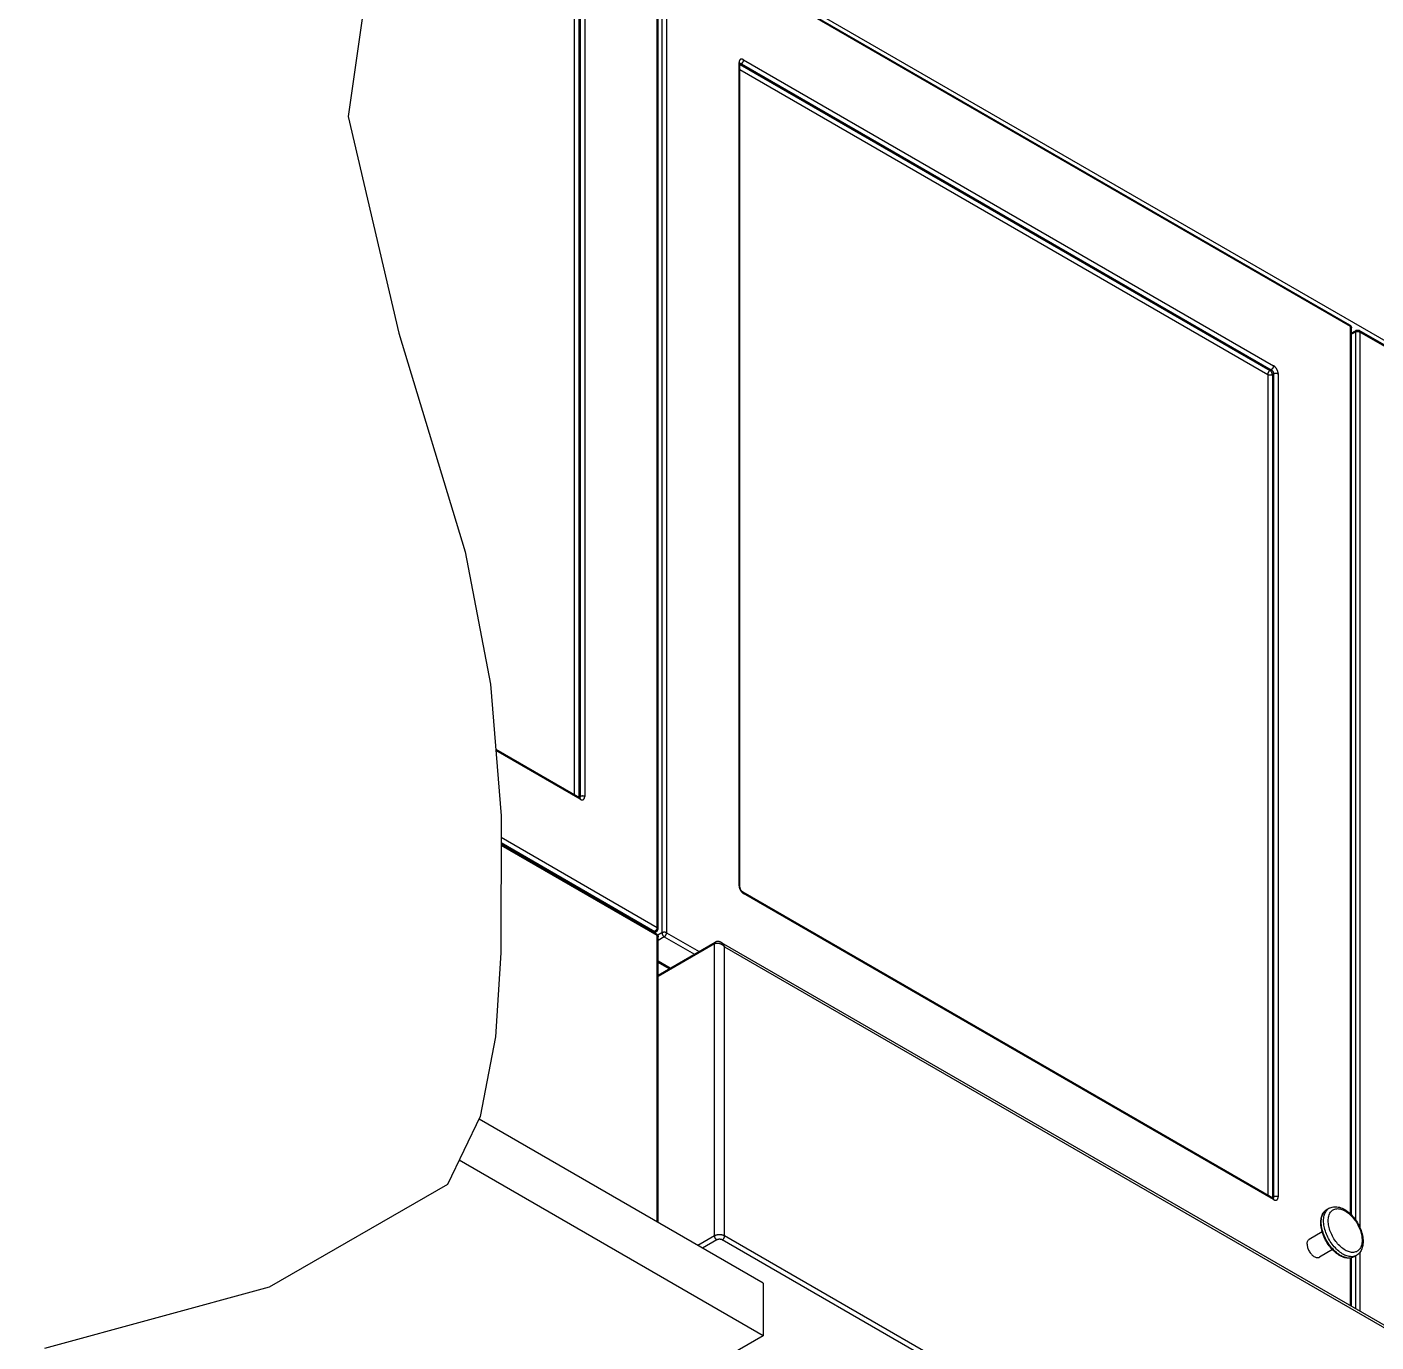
# Model space of a CAD drawing. Extents: x -347 to 953, y -714 to 758.
# Drawn here: x 206.94 to 213.13, y -38.17 to -32.13 of the extents above; entities that cross this region are included whole.
import ezdxf

# ---------------------------------------------------------------- set-up
doc = ezdxf.new("R2010")
doc.units = 0
doc.header["$MEASUREMENT"] = 0
doc.layers.get('0').update_dxf_attribs({"linetype": 'CONTINUOUS'})

msp = doc.modelspace()

# ---------------------------------------------------------------- linework, layer by layer
at = {"color": 7, "linetype": 'Continuous'}
for p, q in [((216.958303, -35.756218), (208.941726, -31.12795)), ((208.545597, -31.635968), (208.417579, -32.542179)), ((209.839489, -36.268623), (209.839489, -31.674776)), ((213.014071, -33.49892), (209.875476, -31.686892)), ((210.215318, -36.077351), (210.215318, -32.300007)), ((208.417579, -32.542179), (208.64914, -33.536676)), ((208.64914, -33.536676), (208.954519, -34.539314)), ((213.021571, -37.582744), (213.021571, -33.51191)), ((213.042381, -33.523925), (213.021571, -33.535939)), ((216.195976, -35.335952), (213.057381, -33.523925)), ((208.954519, -34.539314), (209.070888, -35.146808)), ((209.070888, -35.146808), (209.119837, -35.751572)), ((209.478434, -35.667756), (209.095142, -35.446467)), ((209.119837, -35.751572), (209.118088, -36.379462)), ((209.831989, -36.292783), (209.119475, -35.881422)), ((212.660516, -37.50489), (210.229031, -36.101103)), ((209.831989, -36.281613), (209.822315, -36.287198)), ((209.839489, -37.616963), (209.839489, -36.305773)), ((209.839489, -36.48208), (210.101952, -36.330547)), ((210.129336, -36.331779), (216.376453, -39.938472)), ((209.118088, -36.379462), (209.09375, -36.764779)), ((209.890482, -36.452639), (209.839489, -36.423199)), ((209.09375, -36.764779), (209.023364, -37.131179)), ((209.023364, -37.131179), (208.872735, -37.44266)), ((210.321586, -37.895296), (209.017842, -37.142596)), ((210.321586, -38.136164), (208.926784, -37.330893)), ((208.872735, -37.44266), (208.054609, -37.913211)), ((212.919321, -37.551493), (212.908715, -37.557617)), ((212.887245, -37.660223), (212.827569, -37.694677)), ((212.934114, -37.741416), (212.874444, -37.775867)), ((213.021571, -38.001573), (213.021571, -37.779017)), ((213.044321, -37.768), (213.033714, -37.774123)), ((208.054609, -37.913211), (207.023175, -38.194362)), ((210.321586, -37.895296), (210.321586, -38.136164)), ((210.321586, -38.136164), (206.943397, -40.08655))]:
    msp.add_line(p, q, dxfattribs=at)
at = {"color": 9, "linetype": 'Continuous'}
for p, q in [((209.835095, -36.262499), (209.835095, -31.668652)), ((209.857369, -31.693759), (209.857369, -36.287606)), ((213.017178, -33.505787), (209.878583, -31.693759)), ((209.878583, -31.693759), (209.878583, -36.287606)), ((209.455024, -31.888092), (209.455024, -35.65424)), ((209.476237, -31.888092), (209.476237, -35.665436)), ((209.481541, -31.88503), (209.481541, -35.662375)), ((209.502754, -31.88503), (209.502754, -35.662375)), ((210.210924, -36.071228), (210.210924, -32.293883)), ((210.221531, -32.300007), (210.216228, -32.303069)), ((210.216228, -32.303069), (212.647713, -33.706855)), ((210.221531, -32.300007), (212.653016, -33.703794)), ((210.232137, -32.281635), (212.663623, -33.685422)), ((210.215318, -32.327038), (212.637106, -33.725227)), ((213.017178, -37.578338), (213.017178, -33.505787)), ((213.039275, -33.530791), (213.021571, -33.541013)), ((213.039275, -33.530791), (213.039275, -37.604122)), ((216.199083, -35.342819), (213.060488, -33.530791)), ((213.060488, -33.530791), (213.060488, -37.641845)), ((212.637106, -33.725227), (212.637106, -37.491375)), ((212.653016, -33.703794), (212.647713, -33.706855)), ((212.663623, -33.722165), (212.658319, -33.725227)), ((212.658319, -33.725227), (212.658319, -37.502571)), ((212.663623, -33.722165), (212.663623, -37.499509)), ((212.684836, -33.722165), (212.684836, -37.499509)), ((209.481541, -35.674622), (209.095573, -35.451789)), ((209.481541, -35.662375), (209.476237, -35.665436)), ((209.47988, -35.667996), (209.479581, -35.668334)), ((209.835095, -36.29965), (209.119461, -35.886488)), ((209.119496, -35.873852), (209.824489, -36.28087)), ((209.119565, -35.849396), (209.835095, -36.262499)), ((212.663623, -37.511757), (210.232137, -36.10797)), ((209.824489, -36.28087), (209.817922, -36.284662)), ((209.835095, -37.614427), (209.835095, -36.29965)), ((209.857369, -36.287606), (209.837816, -36.298895)), ((209.867976, -36.305977), (209.839489, -36.322424)), ((209.839489, -36.487153), (210.098846, -36.337414)), ((209.867976, -36.305977), (210.006244, -36.385804)), ((209.878583, -36.287606), (210.027457, -36.373557)), ((210.098846, -37.678519), (210.098846, -36.337414)), ((210.144808, -36.351703), (216.374444, -39.948304)), ((210.144808, -37.678519), (210.144808, -36.351703)), ((209.894875, -36.450103), (209.839489, -36.418126)), ((212.663623, -37.499509), (212.658319, -37.502571)), ((212.661962, -37.505131), (212.661663, -37.505468)), ((210.098846, -37.678519), (210.022478, -37.72261)), ((210.109452, -37.69689), (210.043692, -37.734857)), ((216.363838, -41.293491), (210.134201, -37.69689)), ((216.374444, -41.27512), (210.144808, -37.678519)), ((213.060488, -37.753481), (213.060488, -38.024042)), ((213.017178, -37.999037), (213.017178, -37.779918)), ((213.032745, -37.774666), (213.028729, -37.776574)), ((213.033714, -37.774123), (213.032745, -37.774666)), ((213.039275, -37.770913), (213.039275, -38.011794))]:
    msp.add_line(p, q, dxfattribs=at)
for points in [[(210.232137, -32.281635), (210.231344, -32.281195), (210.230554, -32.28079), (210.229767, -32.28042), (210.22898, -32.280086), (210.228197, -32.279787), (210.22742, -32.279525), (210.22665, -32.279301), (210.225887, -32.279114), (210.225134, -32.278966), (210.22439, -32.278855), (210.223656, -32.278782), (210.222935, -32.278747), (210.222227, -32.278751), (210.221532, -32.278794), (210.220852, -32.278874), (210.220189, -32.278992), (210.219541, -32.279149), (210.218912, -32.279343), (210.218301, -32.279575), (210.217709, -32.279844), (210.217137, -32.28015), (210.216587, -32.280492), (210.216058, -32.28087), (210.215552, -32.281283), (210.215069, -32.281731), (210.214609, -32.282214), (210.214175, -32.282729), (210.213766, -32.283278), (210.213382, -32.283858), (210.213024, -32.28447), (210.212693, -32.285111), (210.21239, -32.285783), (210.212114, -32.286483), (210.211866, -32.28721), (210.211646, -32.287964), (210.211455, -32.288743), (210.211294, -32.289546), (210.211161, -32.290374), (210.211057, -32.291222), (210.210983, -32.292089), (210.210939, -32.292976), (210.210924, -32.293883)], [(210.210924, -32.293883), (210.211377, -32.294156), (210.211808, -32.29444), (210.212218, -32.294735), (210.212605, -32.29504), (210.212968, -32.295354), (210.213308, -32.295677), (210.213623, -32.296008), (210.213912, -32.296347), (210.214176, -32.296693), (210.214413, -32.297045), (210.214623, -32.297403), (210.214807, -32.297766), (210.214962, -32.298133), (210.21509, -32.298503), (210.215189, -32.298877), (210.215261, -32.299252), (210.215303, -32.299629), (210.215318, -32.300007)], [(210.216228, -32.303069), (210.215765, -32.302813), (210.215318, -32.302589)], [(210.215318, -32.303639), (210.215766, -32.303347), (210.216228, -32.303069)], [(210.21539, -32.298725), (210.215447, -32.298709), (210.215832, -32.298635), (210.216228, -32.298586)], [(210.216228, -32.298586), (210.216633, -32.298563), (210.217048, -32.298566), (210.217472, -32.298596), (210.217903, -32.298651), (210.218341, -32.298732), (210.218786, -32.298839), (210.219235, -32.298972), (210.219689, -32.299129), (210.220146, -32.299312), (210.220606, -32.29952), (210.221068, -32.299751), (210.221531, -32.300007)], [(210.221531, -32.300007), (210.221994, -32.299728), (210.222455, -32.299426), (210.222915, -32.299103), (210.223373, -32.298757), (210.223827, -32.298391), (210.224276, -32.298004), (210.22472, -32.297598), (210.225159, -32.297174), (210.22559, -32.296731), (210.226013, -32.296271), (210.226428, -32.295795), (210.226834, -32.295304), (210.22723, -32.294798), (210.227615, -32.294279), (210.227988, -32.293748), (210.228349, -32.293205), (210.228697, -32.292652), (210.229031, -32.292089), (210.229351, -32.291519), (210.229656, -32.290941), (210.229946, -32.290357), (210.230219, -32.289768), (210.230476, -32.289175), (210.230716, -32.28858), (210.230939, -32.287983), (210.231144, -32.287385), (210.23133, -32.286789), (210.231498, -32.286194), (210.231647, -32.285602), (210.231776, -32.285014), (210.231886, -32.284431), (210.231976, -32.283855), (210.232047, -32.283286), (210.232097, -32.282726), (210.232127, -32.282176), (210.232137, -32.281635)], [(213.014071, -33.49892), (213.01439, -33.499121), (213.014696, -33.499346), (213.014985, -33.499596), (213.015259, -33.499869), (213.015516, -33.500165), (213.015756, -33.500483), (213.015979, -33.500823), (213.016184, -33.501184), (213.01637, -33.501565), (213.016538, -33.501967), (213.016687, -33.502387), (213.016816, -33.502825), (213.016926, -33.503281), (213.017016, -33.503753), (213.017087, -33.50424), (213.017137, -33.504742), (213.017167, -33.505258), (213.017178, -33.505787)], [(213.017178, -33.505787), (213.01763, -33.50606), (213.018062, -33.506344), (213.018471, -33.506638), (213.018858, -33.506943), (213.019222, -33.507257), (213.019562, -33.50758), (213.019876, -33.507912), (213.020166, -33.508251), (213.020429, -33.508596), (213.020667, -33.508949), (213.020877, -33.509306), (213.02106, -33.509669), (213.021216, -33.510036), (213.021343, -33.510407), (213.021443, -33.51078), (213.021514, -33.511156), (213.021557, -33.511533), (213.021571, -33.51191)], [(213.042381, -33.523925), (213.042061, -33.524126), (213.041756, -33.524351), (213.041467, -33.524601), (213.041193, -33.524874), (213.040936, -33.52517), (213.040696, -33.525488), (213.040473, -33.525828), (213.040269, -33.526189), (213.040082, -33.526571), (213.039914, -33.526972), (213.039766, -33.527392), (213.039636, -33.52783), (213.039526, -33.528286), (213.039436, -33.528758), (213.039366, -33.529245), (213.039315, -33.529747), (213.039285, -33.530263), (213.039275, -33.530791)], [(213.039275, -33.530791), (213.039747, -33.53053), (213.040239, -33.530281), (213.040749, -33.530045), (213.041276, -33.529822), (213.04182, -33.529612), (213.04238, -33.529416), (213.042954, -33.529234), (213.043541, -33.529067), (213.04414, -33.528914), (213.04475, -33.528777), (213.045369, -33.528656), (213.045998, -33.52855), (213.046633, -33.52846), (213.047275, -33.528387), (213.047922, -33.528329), (213.048573, -33.528288), (213.049226, -33.528263), (213.04988, -33.528255), (213.050535, -33.528263), (213.051188, -33.528288), (213.051838, -33.528329), (213.052485, -33.528386), (213.053127, -33.52846), (213.053763, -33.52855), (213.054391, -33.528656), (213.055011, -33.528777), (213.055621, -33.528914), (213.05622, -33.529066), (213.056807, -33.529233), (213.057381, -33.529415), (213.057941, -33.529611), (213.058485, -33.529821), (213.059013, -33.530044), (213.059523, -33.530281), (213.060015, -33.53053), (213.060488, -33.530791)], [(213.060488, -33.530791), (213.060478, -33.530263), (213.060448, -33.529747), (213.060397, -33.529245), (213.060327, -33.528757), (213.060237, -33.528285), (213.060127, -33.52783), (213.059997, -33.527392), (213.059848, -33.526971), (213.05968, -33.52657), (213.059494, -33.526189), (213.059289, -33.525828), (213.059067, -33.525488), (213.058827, -33.525169), (213.058569, -33.524874), (213.058296, -33.524601), (213.058006, -33.524351), (213.057701, -33.524125), (213.057381, -33.523925)], [(212.647713, -33.706855), (212.647251, -33.707134), (212.646789, -33.707435), (212.64633, -33.707759), (212.645872, -33.708104), (212.645418, -33.70847), (212.644969, -33.708857), (212.644524, -33.709263), (212.644086, -33.709687), (212.643655, -33.71013), (212.643231, -33.71059), (212.642816, -33.711066), (212.64241, -33.711557), (212.642015, -33.712063), (212.64163, -33.712582), (212.641257, -33.713113), (212.640896, -33.713656), (212.640548, -33.714209), (212.640213, -33.714772), (212.639893, -33.715343), (212.639588, -33.71592), (212.639298, -33.716504), (212.639025, -33.717093), (212.638768, -33.717686), (212.638528, -33.718282), (212.638305, -33.718879), (212.6381, -33.719476), (212.637914, -33.720073), (212.637746, -33.720668), (212.637597, -33.72126), (212.637468, -33.721848), (212.637358, -33.72243), (212.637267, -33.723007), (212.637197, -33.723575), (212.637147, -33.724136), (212.637116, -33.724686), (212.637106, -33.725227)], [(212.637106, -33.725227), (212.637579, -33.725488), (212.638071, -33.725737), (212.638582, -33.725974), (212.639109, -33.726197), (212.639654, -33.726407), (212.640213, -33.726603), (212.640787, -33.726785), (212.641374, -33.726952), (212.641973, -33.727104), (212.642583, -33.727241), (212.643203, -33.727362), (212.643831, -33.727468), (212.644467, -33.727558), (212.645109, -33.727632), (212.645756, -33.727689), (212.646407, -33.72773), (212.64706, -33.727755), (212.647714, -33.727763), (212.648368, -33.727755), (212.649021, -33.72773), (212.649672, -33.727689), (212.650319, -33.727631), (212.650961, -33.727558), (212.651597, -33.727468), (212.652225, -33.727362), (212.652845, -33.72724), (212.653455, -33.727103), (212.654054, -33.726951), (212.654641, -33.726784), (212.655214, -33.726602), (212.655774, -33.726406), (212.656318, -33.726196), (212.656846, -33.725973), (212.657356, -33.725736), (212.657847, -33.725487), (212.658319, -33.725227)], [(212.658319, -33.725227), (212.658309, -33.724686), (212.658279, -33.724136), (212.658229, -33.723576), (212.658158, -33.723007), (212.658068, -33.722431), (212.657958, -33.721848), (212.657829, -33.72126), (212.65768, -33.720668), (212.657512, -33.720073), (212.657326, -33.719477), (212.657121, -33.718879), (212.656898, -33.718282), (212.656658, -33.717687), (212.656401, -33.717094), (212.656128, -33.716505), (212.655838, -33.715921), (212.655533, -33.715343), (212.655213, -33.714773), (212.654879, -33.71421), (212.654531, -33.713657), (212.65417, -33.713114), (212.653797, -33.712583), (212.653412, -33.712064), (212.653016, -33.711558), (212.65261, -33.711067), (212.652195, -33.710591), (212.651772, -33.710131), (212.651341, -33.709688), (212.650902, -33.709264), (212.650458, -33.708858), (212.650009, -33.708471), (212.649555, -33.708105), (212.649097, -33.707759), (212.648637, -33.707436), (212.648175, -33.707134), (212.647713, -33.706855)], [(212.663623, -33.685422), (212.663613, -33.685962), (212.663582, -33.686513), (212.663532, -33.687073), (212.663462, -33.687642), (212.663371, -33.688218), (212.663261, -33.688801), (212.663132, -33.689389), (212.662983, -33.689981), (212.662815, -33.690575), (212.662629, -33.691172), (212.662424, -33.69177), (212.662202, -33.692367), (212.661962, -33.692962), (212.661704, -33.693555), (212.661431, -33.694144), (212.661141, -33.694728), (212.660836, -33.695305), (212.660516, -33.695876), (212.660182, -33.696439), (212.659834, -33.696992), (212.659473, -33.697535), (212.6591, -33.698066), (212.658715, -33.698585), (212.658319, -33.699091), (212.657914, -33.699582), (212.657499, -33.700058), (212.657075, -33.700518), (212.656644, -33.700961), (212.656206, -33.701385), (212.655761, -33.701791), (212.655312, -33.702178), (212.654858, -33.702544), (212.654401, -33.702889), (212.653941, -33.703213), (212.653479, -33.703515), (212.653016, -33.703794)], [(212.653016, -33.703794), (212.653479, -33.704072), (212.653941, -33.704374), (212.654401, -33.704698), (212.654858, -33.705043), (212.655312, -33.705409), (212.655761, -33.705796), (212.656206, -33.706202), (212.656644, -33.706627), (212.657075, -33.707069), (212.657499, -33.707529), (212.657914, -33.708005), (212.658319, -33.708496), (212.658715, -33.709002), (212.6591, -33.709521), (212.659473, -33.710052), (212.659834, -33.710595), (212.660182, -33.711148), (212.660516, -33.711711), (212.660836, -33.712282), (212.661141, -33.712859), (212.661431, -33.713443), (212.661705, -33.714032), (212.661962, -33.714625), (212.662202, -33.715221), (212.662424, -33.715818), (212.662629, -33.716415), (212.662815, -33.717012), (212.662983, -33.717606), (212.663132, -33.718198), (212.663261, -33.718786), (212.663371, -33.719369), (212.663462, -33.719945), (212.663532, -33.720514), (212.663582, -33.721074), (212.663613, -33.721625), (212.663623, -33.722165)], [(212.684836, -33.722165), (212.684821, -33.72124), (212.684777, -33.720302), (212.684703, -33.71935), (212.6846, -33.718383), (212.684467, -33.717401), (212.684305, -33.716411), (212.684114, -33.715412), (212.683894, -33.714404), (212.683646, -33.713391), (212.683371, -33.712373), (212.683067, -33.71135), (212.682736, -33.710326), (212.682379, -33.709302), (212.681994, -33.708278), (212.681585, -33.707257), (212.681151, -33.70624), (212.680691, -33.705227), (212.680208, -33.704221), (212.679702, -33.703224), (212.679173, -33.702234), (212.678623, -33.701257), (212.678051, -33.700292), (212.677459, -33.699339), (212.676848, -33.698402), (212.676219, -33.697481), (212.675571, -33.696576), (212.674908, -33.695691), (212.674228, -33.694826), (212.673533, -33.693981), (212.672825, -33.69316), (212.672104, -33.692362), (212.67137, -33.691587), (212.670626, -33.690839), (212.669873, -33.690118), (212.66911, -33.689424), (212.66834, -33.688759), (212.667563, -33.688124), (212.66678, -33.687518), (212.665994, -33.686945), (212.665206, -33.686405), (212.664416, -33.685897), (212.663623, -33.685422)], [(212.663623, -33.722165), (212.664095, -33.721903), (212.664588, -33.721654), (212.665098, -33.721418), (212.665626, -33.721194), (212.66617, -33.720984), (212.666729, -33.720788), (212.667303, -33.720607), (212.66789, -33.72044), (212.668489, -33.720287), (212.669099, -33.72015), (212.669719, -33.720029), (212.670347, -33.719923), (212.670983, -33.719833), (212.671625, -33.71976), (212.672271, -33.719702), (212.672922, -33.719661), (212.673575, -33.719636), (212.674229, -33.719628), (212.674884, -33.719636), (212.675537, -33.719661), (212.676187, -33.719702), (212.676834, -33.71976), (212.677476, -33.719833), (212.678112, -33.719923), (212.67874, -33.720029), (212.67936, -33.72015), (212.67997, -33.720287), (212.680569, -33.72044), (212.681156, -33.720607), (212.681729, -33.720788), (212.682289, -33.720984), (212.682833, -33.721194), (212.683361, -33.721418), (212.683871, -33.721654), (212.684363, -33.721903), (212.684836, -33.722165)], [(209.476237, -35.665436), (209.475765, -35.665697), (209.475288, -35.665939)], [(209.476198, -35.666465), (209.476227, -35.665965), (209.476237, -35.665436)], [(209.478434, -35.667756), (209.478754, -35.667957), (209.479059, -35.668182)], [(209.479059, -35.668182), (209.479349, -35.668432), (209.479622, -35.668705), (209.479879, -35.669001), (209.480119, -35.669319), (209.480342, -35.669659), (209.480547, -35.67002), (209.480733, -35.670402), (209.480901, -35.670803), (209.48105, -35.671223), (209.481179, -35.671661), (209.481289, -35.672117), (209.481379, -35.672589), (209.48145, -35.673076), (209.4815, -35.673578), (209.48153, -35.674094), (209.481541, -35.674622)], [(209.480342, -35.667338), (209.48012, -35.667678), (209.47988, -35.667996)], [(209.481541, -35.662375), (209.481531, -35.662903), (209.4815, -35.663419), (209.48145, -35.663921), (209.481379, -35.664408), (209.481289, -35.66488), (209.481179, -35.665336), (209.48105, -35.665774), (209.480901, -35.666194), (209.480733, -35.666595), (209.480547, -35.666977), (209.480342, -35.667338)], [(209.502754, -35.662375), (209.502281, -35.662113), (209.501789, -35.661864), (209.501279, -35.661628), (209.500751, -35.661404), (209.500207, -35.661194), (209.499647, -35.660998), (209.499073, -35.660817), (209.498486, -35.660649), (209.497887, -35.660497), (209.497277, -35.66036), (209.496658, -35.660239), (209.496029, -35.660133), (209.495394, -35.660043), (209.494752, -35.65997), (209.494105, -35.659912), (209.493455, -35.659871), (209.492801, -35.659846), (209.492147, -35.659838), (209.491493, -35.659846), (209.49084, -35.659871), (209.490189, -35.659912), (209.489542, -35.65997), (209.488901, -35.660043), (209.488265, -35.660133), (209.487637, -35.660239), (209.487017, -35.66036), (209.486407, -35.660497), (209.485808, -35.660649), (209.485221, -35.660817), (209.484647, -35.660998), (209.484088, -35.661194), (209.483544, -35.661404), (209.483016, -35.661628), (209.482505, -35.661864), (209.482013, -35.662113), (209.481541, -35.662375)], [(209.481541, -35.674622), (209.482334, -35.675063), (209.483124, -35.675468), (209.483911, -35.675838), (209.484698, -35.676172), (209.485481, -35.676471), (209.486258, -35.676733), (209.487028, -35.676957), (209.487791, -35.677143), (209.488544, -35.677292), (209.489288, -35.677403), (209.490022, -35.677476), (209.490743, -35.67751), (209.491451, -35.677506), (209.492146, -35.677464), (209.492826, -35.677384), (209.493489, -35.677265), (209.494137, -35.677109), (209.494766, -35.676915), (209.495377, -35.676683), (209.495969, -35.676414), (209.496541, -35.676108), (209.497091, -35.675766), (209.49762, -35.675388), (209.498126, -35.674975), (209.498609, -35.674527), (209.499069, -35.674044), (209.499503, -35.673529), (209.499912, -35.67298), (209.500296, -35.672399), (209.500654, -35.671788), (209.500985, -35.671146), (209.501288, -35.670474), (209.501564, -35.669775), (209.501812, -35.669048), (209.502032, -35.668294), (209.502223, -35.667515), (209.502384, -35.666711), (209.502517, -35.665884), (209.502621, -35.665035), (209.502695, -35.664169), (209.502739, -35.663282), (209.502754, -35.662375)], [(210.215318, -36.077351), (210.215303, -36.076974), (210.215261, -36.076596), (210.215189, -36.076221), (210.21509, -36.075847), (210.214962, -36.075477), (210.214807, -36.07511), (210.214623, -36.074747), (210.214413, -36.074389), (210.214176, -36.074037), (210.213912, -36.073691), (210.213623, -36.073352), (210.213308, -36.073021), (210.212968, -36.072698), (210.212605, -36.072384), (210.212218, -36.072079), (210.211808, -36.071785), (210.211377, -36.071501), (210.210924, -36.071228)], [(210.210924, -36.071228), (210.210939, -36.072152), (210.210983, -36.07309), (210.211057, -36.074042), (210.211161, -36.07501), (210.211294, -36.075991), (210.211455, -36.076981), (210.211646, -36.077981), (210.211866, -36.078989), (210.212114, -36.080002), (210.21239, -36.08102), (210.212693, -36.082042), (210.213024, -36.083066), (210.213382, -36.08409), (210.213766, -36.085114), (210.214175, -36.086135), (210.214609, -36.087152), (210.215069, -36.088166), (210.215552, -36.089171), (210.216058, -36.090169), (210.216587, -36.091158), (210.217137, -36.092135), (210.217709, -36.093101), (210.218301, -36.094054), (210.218912, -36.094991), (210.219541, -36.095911), (210.220189, -36.096816), (210.220852, -36.097701), (210.221532, -36.098566), (210.222227, -36.099411), (210.222935, -36.100232), (210.223656, -36.10103), (210.22439, -36.101805), (210.225134, -36.102553), (210.225887, -36.103274), (210.22665, -36.103968), (210.22742, -36.104633), (210.228197, -36.105268), (210.22898, -36.105874), (210.229767, -36.106448), (210.230554, -36.106988), (210.231344, -36.107495), (210.232137, -36.10797)], [(210.232137, -36.10797), (210.232127, -36.107442), (210.232097, -36.106926), (210.232047, -36.106424), (210.231976, -36.105936), (210.231886, -36.105464), (210.231776, -36.105009), (210.231647, -36.10457), (210.231498, -36.10415), (210.23133, -36.103749), (210.231144, -36.103368), (210.230939, -36.103007), (210.230716, -36.102667), (210.230476, -36.102348), (210.230219, -36.102052), (210.229946, -36.10178), (210.229656, -36.10153), (210.229351, -36.101304), (210.229031, -36.101103)], [(209.835095, -36.262499), (209.835085, -36.263039), (209.835055, -36.26359), (209.835005, -36.26415), (209.834934, -36.264719), (209.834844, -36.265295), (209.834734, -36.265878), (209.834604, -36.266466), (209.834456, -36.267058), (209.834288, -36.267652), (209.834101, -36.268249), (209.833897, -36.268847), (209.833674, -36.269444), (209.833434, -36.270039), (209.833177, -36.270632), (209.832903, -36.271221), (209.832613, -36.271805), (209.832308, -36.272383), (209.831988, -36.272954), (209.831654, -36.273516), (209.831306, -36.27407), (209.830945, -36.274612), (209.830572, -36.275144), (209.830187, -36.275663), (209.829791, -36.276168), (209.829385, -36.27666), (209.82897, -36.277136), (209.828547, -36.277595), (209.828115, -36.278038), (209.827677, -36.278463), (209.827233, -36.278869), (209.826783, -36.279255), (209.826329, -36.279622), (209.825872, -36.279967), (209.825412, -36.28029), (209.824951, -36.280592), (209.824489, -36.28087)], [(209.839489, -36.268623), (209.839475, -36.268245), (209.839432, -36.267868), (209.839361, -36.267493), (209.839261, -36.267119), (209.839133, -36.266749), (209.838978, -36.266382), (209.838795, -36.266019), (209.838584, -36.265661), (209.838347, -36.265309), (209.838084, -36.264963), (209.837794, -36.264624), (209.837479, -36.264293), (209.83714, -36.26397), (209.836776, -36.263655), (209.836389, -36.263351), (209.83598, -36.263056), (209.835548, -36.262772), (209.835095, -36.262499)], [(209.824489, -36.28087), (209.824951, -36.281126), (209.825413, -36.281357), (209.825873, -36.281565), (209.826331, -36.281747), (209.826785, -36.281905), (209.827234, -36.282038), (209.827678, -36.282145), (209.828117, -36.282226), (209.828548, -36.282281), (209.828971, -36.282311), (209.829386, -36.282314), (209.829792, -36.282291), (209.830188, -36.282242), (209.830573, -36.282168), (209.830946, -36.282067), (209.831307, -36.281941), (209.831655, -36.281789), (209.831989, -36.281613)], [(209.831989, -36.292783), (209.832309, -36.292984), (209.832614, -36.29321), (209.832904, -36.293459), (209.833177, -36.293732), (209.833434, -36.294028), (209.833674, -36.294346), (209.833897, -36.294686), (209.834102, -36.295047), (209.834288, -36.295429), (209.834456, -36.29583), (209.834604, -36.29625), (209.834734, -36.296689), (209.834844, -36.297144), (209.834934, -36.297616), (209.835005, -36.298104), (209.835055, -36.298606), (209.835085, -36.299121), (209.835095, -36.29965)], [(209.835095, -36.29965), (209.835547, -36.299922), (209.835979, -36.300206), (209.836388, -36.300501), (209.836775, -36.300805), (209.837139, -36.301119), (209.837478, -36.301442), (209.837793, -36.301774), (209.838083, -36.302113), (209.838346, -36.302458), (209.838584, -36.302811), (209.838794, -36.303168), (209.838977, -36.303531), (209.839133, -36.303898), (209.839261, -36.304269), (209.83936, -36.304642), (209.839432, -36.305018), (209.839474, -36.305395), (209.839489, -36.305773)], [(209.878583, -36.287606), (209.87811, -36.287344), (209.877618, -36.287095), (209.877107, -36.286859), (209.876579, -36.286635), (209.876035, -36.286425), (209.875476, -36.286229), (209.874902, -36.286048), (209.874315, -36.28588), (209.873716, -36.285728), (209.873106, -36.285591), (209.872486, -36.28547), (209.871858, -36.285364), (209.871222, -36.285274), (209.87058, -36.285201), (209.869933, -36.285143), (209.869282, -36.285102), (209.868629, -36.285077), (209.867975, -36.285069), (209.867321, -36.285077), (209.866667, -36.285102), (209.866017, -36.285143), (209.86537, -36.285201), (209.864728, -36.285275), (209.864092, -36.285365), (209.863464, -36.28547), (209.862844, -36.285592), (209.862234, -36.285729), (209.861635, -36.285881), (209.861048, -36.286048), (209.860475, -36.28623), (209.859915, -36.286426), (209.859371, -36.286636), (209.858843, -36.286859), (209.858333, -36.287096), (209.857842, -36.287345), (209.857369, -36.287606)], [(209.857369, -36.287606), (209.85738, -36.288146), (209.85741, -36.288696), (209.85746, -36.289257), (209.857531, -36.289826), (209.857621, -36.290402), (209.857731, -36.290984), (209.85786, -36.291572), (209.858009, -36.292164), (209.858177, -36.292759), (209.858363, -36.293356), (209.858568, -36.293953), (209.85879, -36.29455), (209.859031, -36.295145), (209.859288, -36.295738), (209.859561, -36.296327), (209.859851, -36.296911), (209.860156, -36.297489), (209.860476, -36.29806), (209.86081, -36.298622), (209.861158, -36.299175), (209.861519, -36.299718), (209.861892, -36.30025), (209.862277, -36.300769), (209.862673, -36.301274), (209.863078, -36.301765), (209.863493, -36.302241), (209.863917, -36.302701), (209.864348, -36.303144), (209.864787, -36.303569), (209.865231, -36.303975), (209.86568, -36.304361), (209.866134, -36.304727), (209.866592, -36.305073), (209.867052, -36.305397), (209.867513, -36.305698), (209.867976, -36.305977)], [(209.867976, -36.305977), (209.868438, -36.305698), (209.868899, -36.305397), (209.869359, -36.305074), (209.869817, -36.304728), (209.870271, -36.304362), (209.87072, -36.303976), (209.871164, -36.30357), (209.871603, -36.303145), (209.872034, -36.302702), (209.872458, -36.302243), (209.872873, -36.301767), (209.873278, -36.301275), (209.873674, -36.30077), (209.874059, -36.300251), (209.874432, -36.299719), (209.874793, -36.299176), (209.875141, -36.298623), (209.875475, -36.298061), (209.875796, -36.29749), (209.876101, -36.296912), (209.87639, -36.296328), (209.876664, -36.295739), (209.876921, -36.295146), (209.877161, -36.294551), (209.877384, -36.293954), (209.877589, -36.293356), (209.877775, -36.292759), (209.877943, -36.292164), (209.878092, -36.291572), (209.878221, -36.290985), (209.878331, -36.290402), (209.878421, -36.289826), (209.878492, -36.289257), (209.878542, -36.288697), (209.878573, -36.288146), (209.878583, -36.287606)], [(210.098846, -36.337414), (210.098856, -36.336886), (210.098886, -36.33637), (210.098936, -36.335868), (210.099007, -36.33538), (210.099097, -36.334908), (210.099207, -36.334453), (210.099337, -36.334015), (210.099485, -36.333594), (210.099653, -36.333193), (210.099839, -36.332812), (210.100044, -36.332451), (210.100267, -36.332111), (210.100507, -36.331792), (210.100764, -36.331497), (210.101037, -36.331224), (210.101327, -36.330974), (210.101632, -36.330748), (210.101952, -36.330547)], [(210.098846, -36.337414), (210.099554, -36.337024), (210.100281, -36.336661), (210.101027, -36.336323), (210.10179, -36.336013), (210.102569, -36.33573), (210.10337, -36.335472), (210.104191, -36.33524), (210.105033, -36.335035), (210.105892, -36.334857), (210.106769, -36.334707), (210.107664, -36.334586), (210.108574, -36.334492), (210.109499, -36.334428), (210.110438, -36.334393), (210.111394, -36.334388), (210.112364, -36.334412), (210.113349, -36.334467), (210.114347, -36.334553), (210.115355, -36.334669), (210.116375, -36.334817), (210.117405, -36.334997), (210.118446, -36.335209), (210.119496, -36.335453), (210.120554, -36.33573), (210.121618, -36.336039), (210.122687, -36.336381), (210.123761, -36.336756), (210.124839, -36.337164), (210.125918, -36.337605), (210.126999, -36.338079), (210.128078, -36.338586), (210.129156, -36.339126), (210.13023, -36.339697), (210.131299, -36.340301), (210.13236, -36.340937), (210.133414, -36.341603), (210.134458, -36.342299), (210.135491, -36.343027), (210.13651, -36.343782), (210.137513, -36.344565), (210.138501, -36.345376), (210.13947, -36.346212), (210.14042, -36.347074), (210.141348, -36.347961), (210.142253, -36.348868), (210.143131, -36.349793), (210.143983, -36.350739), (210.144808, -36.351703)], [(210.144808, -36.351703), (210.144356, -36.350523), (210.143878, -36.349362), (210.143373, -36.348221), (210.14284, -36.347099), (210.14228, -36.346), (210.141697, -36.344926), (210.141091, -36.34388), (210.140462, -36.342863), (210.139812, -36.341875), (210.139143, -36.340918), (210.138453, -36.339993), (210.137747, -36.339101), (210.137025, -36.338244), (210.136287, -36.337421), (210.135536, -36.336634), (210.134772, -36.335884), (210.133996, -36.33517), (210.13321, -36.334493), (210.132415, -36.333854), (210.131611, -36.333254), (210.130801, -36.332691), (210.129986, -36.332167), (210.129326, -36.331772)], [(212.658319, -37.502571), (212.657847, -37.502832), (212.65737, -37.503074)], [(212.65828, -37.503599), (212.658309, -37.503099), (212.658319, -37.502571)], [(212.660516, -37.50489), (212.660836, -37.505091), (212.661141, -37.505317)], [(212.661141, -37.505317), (212.661431, -37.505566), (212.661704, -37.505839), (212.661962, -37.506135), (212.662202, -37.506453), (212.662424, -37.506793), (212.662629, -37.507155), (212.662815, -37.507536), (212.662983, -37.507937), (212.663132, -37.508357), (212.663261, -37.508796), (212.663371, -37.509251), (212.663462, -37.509723), (212.663532, -37.510211), (212.663582, -37.510713), (212.663613, -37.511228), (212.663623, -37.511757)], [(212.662424, -37.504472), (212.662202, -37.504812), (212.661962, -37.505131)], [(212.663623, -37.499509), (212.663613, -37.500037), (212.663582, -37.500553), (212.663532, -37.501055), (212.663462, -37.501543), (212.663371, -37.502015), (212.663261, -37.50247), (212.663132, -37.502908), (212.662983, -37.503329), (212.662815, -37.50373), (212.662629, -37.504111), (212.662424, -37.504472)], [(212.684836, -37.499509), (212.684363, -37.499248), (212.683871, -37.498999), (212.683361, -37.498762), (212.682833, -37.498539), (212.682289, -37.498329), (212.681729, -37.498133), (212.681156, -37.497951), (212.680569, -37.497784), (212.67997, -37.497632), (212.67936, -37.497495), (212.67874, -37.497373), (212.678112, -37.497268), (212.677476, -37.497178), (212.676834, -37.497104), (212.676187, -37.497047), (212.675537, -37.497005), (212.674884, -37.496981), (212.674229, -37.496972), (212.673575, -37.496981), (212.672922, -37.497005), (212.672271, -37.497047), (212.671625, -37.497104), (212.670983, -37.497178), (212.670347, -37.497268), (212.669719, -37.497373), (212.669099, -37.497495), (212.668489, -37.497632), (212.66789, -37.497784), (212.667303, -37.497951), (212.666729, -37.498133), (212.66617, -37.498329), (212.665626, -37.498539), (212.665098, -37.498762), (212.664588, -37.498999), (212.664095, -37.499248), (212.663623, -37.499509)], [(212.663623, -37.511757), (212.664416, -37.512198), (212.665206, -37.512603), (212.665994, -37.512972), (212.66678, -37.513307), (212.667563, -37.513605), (212.66834, -37.513867), (212.66911, -37.514091), (212.669873, -37.514278), (212.670626, -37.514427), (212.67137, -37.514538), (212.672104, -37.51461), (212.672825, -37.514645), (212.673533, -37.514641), (212.674228, -37.514599), (212.674908, -37.514518), (212.675571, -37.5144), (212.676219, -37.514243), (212.676848, -37.514049), (212.677459, -37.513817), (212.678051, -37.513548), (212.678623, -37.513242), (212.679173, -37.5129), (212.679702, -37.512522), (212.680208, -37.512109), (212.680691, -37.511661), (212.681151, -37.511178), (212.681585, -37.510663), (212.681994, -37.510115), (212.682379, -37.509534), (212.682736, -37.508923), (212.683067, -37.508281), (212.683371, -37.507609), (212.683646, -37.506909), (212.683894, -37.506182), (212.684114, -37.505428), (212.684305, -37.504649), (212.684467, -37.503846), (212.6846, -37.503018), (212.684703, -37.50217), (212.684777, -37.501303), (212.684821, -37.500416), (212.684836, -37.499509)], [(212.882826, -37.61484), (212.882993, -37.608654), (212.883496, -37.602684), (212.884331, -37.596955), (212.885495, -37.591487), (212.886985, -37.586301), (212.888794, -37.581417), (212.890916, -37.576853), (212.893343, -37.572627), (212.896065, -37.568754), (212.899072, -37.56525), (212.902352, -37.562128), (212.905894, -37.559399)], [(212.893432, -37.608716), (212.8936, -37.60253), (212.894102, -37.596561), (212.894937, -37.590831), (212.896102, -37.585363), (212.897592, -37.580177), (212.899401, -37.575293), (212.901523, -37.570729), (212.903949, -37.566503), (212.906671, -37.562631), (212.909678, -37.559127)], [(212.909678, -37.559127), (212.912959, -37.556004), (212.916501, -37.553275), (212.919321, -37.551493)], [(212.914645, -37.608716), (212.914811, -37.602943), (212.915304, -37.597419), (212.916123, -37.592144), (212.917276, -37.587094), (212.918755, -37.582294), (212.920541, -37.577819), (212.922637, -37.57368), (212.92504, -37.569866), (212.927721, -37.566424), (212.930682, -37.563359), (212.933921, -37.560665), (212.937395, -37.558379), (212.941106, -37.556506), (212.945053, -37.555041), (212.949185, -37.554001), (212.953504, -37.553393), (212.958008, -37.553211), (212.96264, -37.553457), (212.967401, -37.554137), (212.972289, -37.555246), (212.977241, -37.556768), (212.98226, -37.558711), (212.987344, -37.561067), (212.992427, -37.563807), (212.997511, -37.566937), (213.002595, -37.570451), (213.007614, -37.574303), (213.012566, -37.5785), (213.017454, -37.583035), (213.022215, -37.587852), (213.026847, -37.592954), (213.031351, -37.598337), (213.03567, -37.603932), (213.039802, -37.609743), (213.043749, -37.615765), (213.04746, -37.621924), (213.050934, -37.628221), (213.054173, -37.634655), (213.057134, -37.64114), (213.059815, -37.647676), (213.062218, -37.654264), (213.064314, -37.660824), (213.0661, -37.667361), (213.067579, -37.67387), (213.068732, -37.680251), (213.069551, -37.686471), (213.070044, -37.692564), (213.07021, -37.698529)], [(213.028722, -37.776578), (213.02448, -37.77807), (213.020037, -37.779137), (213.015409, -37.779774), (213.010613, -37.779979), (213.005667, -37.779751), (213.000591, -37.779091), (212.995403, -37.778002), (212.990124, -37.776487), (212.984772, -37.774553), (212.97937, -37.772206), (212.973936, -37.769456), (212.968492, -37.766313), (212.963059, -37.762789), (212.957656, -37.758897), (212.952305, -37.754653), (212.947026, -37.750072), (212.941838, -37.745171), (212.936762, -37.739969), (212.931816, -37.734487), (212.92702, -37.728744), (212.922392, -37.722763), (212.917948, -37.716565), (212.913707, -37.710176), (212.909684, -37.703618), (212.905894, -37.696918), (212.902352, -37.690099), (212.899072, -37.683189), (212.896065, -37.676213), (212.893343, -37.669197), (212.890916, -37.662169), (212.888794, -37.655155), (212.886985, -37.648182), (212.885495, -37.641276), (212.884331, -37.634463), (212.883496, -37.627769), (212.882993, -37.62122), (212.882826, -37.61484)], [(213.035087, -37.771947), (213.030644, -37.773013), (213.026015, -37.77365), (213.021219, -37.773855), (213.016274, -37.773627), (213.011197, -37.772967), (213.00601, -37.771878), (213.00073, -37.770363), (212.995379, -37.768429), (212.989976, -37.766082), (212.984543, -37.763332), (212.979099, -37.760189), (212.973665, -37.756665), (212.968263, -37.752774), (212.962912, -37.748529), (212.957632, -37.743948), (212.952445, -37.739047), (212.947368, -37.733846), (212.942423, -37.728363), (212.937627, -37.72262), (212.932998, -37.716639), (212.928555, -37.710442), (212.924314, -37.704052), (212.920291, -37.697495), (212.916501, -37.690794), (212.912959, -37.683975), (212.909678, -37.677065), (212.906671, -37.670089), (212.903949, -37.663074), (212.901523, -37.656046), (212.899401, -37.649032), (212.897592, -37.642058), (212.896102, -37.635152), (212.894937, -37.628339), (212.894102, -37.621645), (212.8936, -37.615096), (212.893432, -37.608716)], [(213.07021, -37.698529), (213.070044, -37.704303), (213.069551, -37.709827), (213.068732, -37.715101), (213.067579, -37.720151), (213.0661, -37.724952), (213.064314, -37.729427), (213.062218, -37.733566), (213.059815, -37.73738), (213.057134, -37.740821), (213.054173, -37.743887), (213.050934, -37.74658), (213.04746, -37.748866), (213.043749, -37.750739), (213.039802, -37.752205), (213.03567, -37.753244), (213.031351, -37.753852), (213.026847, -37.754035), (213.022215, -37.753788), (213.017454, -37.753108), (213.012566, -37.752), (213.007614, -37.750477), (213.002595, -37.748535), (212.997511, -37.746178), (212.992428, -37.743438), (212.987344, -37.740309), (212.98226, -37.736795), (212.977241, -37.732942), (212.972289, -37.728746), (212.967401, -37.72421), (212.96264, -37.719393), (212.958008, -37.714292), (212.953504, -37.708909), (212.949185, -37.703313), (212.945053, -37.697503), (212.941106, -37.69148), (212.937395, -37.685321), (212.933921, -37.679024), (212.930682, -37.672591), (212.927721, -37.666106), (212.92504, -37.659569), (212.922637, -37.652981), (212.920541, -37.646422), (212.918755, -37.639884), (212.917276, -37.633376), (212.916123, -37.626995), (212.915304, -37.620774), (212.914811, -37.614681), (212.914645, -37.608716)], [(210.144808, -37.678519), (210.143992, -37.678064), (210.143149, -37.677626), (210.14228, -37.677205), (210.141386, -37.676802), (210.140468, -37.676417), (210.139527, -37.67605), (210.138565, -37.675703), (210.137583, -37.675376), (210.136581, -37.675068), (210.135562, -37.674781), (210.134525, -37.674515), (210.133474, -37.67427), (210.132408, -37.674046), (210.131329, -37.673843), (210.130238, -37.673663), (210.129137, -37.673504), (210.128028, -37.673368), (210.126911, -37.673254), (210.125787, -37.673163), (210.124659, -37.673095), (210.123528, -37.673049), (210.122394, -37.673026), (210.121259, -37.673026), (210.120126, -37.673049), (210.118994, -37.673095), (210.117866, -37.673163), (210.116742, -37.673254), (210.115625, -37.673368), (210.114516, -37.673504), (210.113415, -37.673663), (210.112325, -37.673843), (210.111246, -37.674046), (210.11018, -37.67427), (210.109128, -37.674515), (210.108092, -37.674781), (210.107072, -37.675069), (210.10607, -37.675376), (210.105088, -37.675704), (210.104126, -37.676051), (210.103185, -37.676417), (210.102268, -37.676802), (210.101374, -37.677205), (210.100505, -37.677626), (210.099662, -37.678064), (210.098846, -37.678519)], [(210.109452, -37.69689), (210.10899, -37.696612), (210.108528, -37.69631), (210.108068, -37.695986), (210.10761, -37.695641), (210.107157, -37.695275), (210.106707, -37.694888), (210.106263, -37.694482), (210.105825, -37.694057), (210.105393, -37.693615), (210.10497, -37.693155), (210.104555, -37.692679), (210.104149, -37.692188), (210.103753, -37.691682), (210.103369, -37.691163), (210.102995, -37.690632), (210.102634, -37.690089), (210.102287, -37.689536), (210.101952, -37.688973), (210.101632, -37.688402), (210.101327, -37.687824), (210.101037, -37.68724), (210.100764, -37.686652), (210.100507, -37.686059), (210.100267, -37.685463), (210.100044, -37.684866), (210.099839, -37.684269), (210.099653, -37.683672), (210.099485, -37.683077), (210.099337, -37.682486), (210.099207, -37.681898), (210.099097, -37.681315), (210.099007, -37.680739), (210.098936, -37.68017), (210.098886, -37.67961), (210.098856, -37.679059), (210.098846, -37.678519)], [(210.134201, -37.69689), (210.133692, -37.696608), (210.133166, -37.696339), (210.132622, -37.696082), (210.132058, -37.695838), (210.131477, -37.695606), (210.130882, -37.695389), (210.130272, -37.695185), (210.129647, -37.694996), (210.129011, -37.694822), (210.128362, -37.694662), (210.127702, -37.694518), (210.127034, -37.694389), (210.126357, -37.694276), (210.125672, -37.694178), (210.124982, -37.694097), (210.124286, -37.694031), (210.123586, -37.693982), (210.122884, -37.69395), (210.12218, -37.693933), (210.121474, -37.693933), (210.12077, -37.69395), (210.120067, -37.693982), (210.119367, -37.694031), (210.118671, -37.694097), (210.117981, -37.694178), (210.117296, -37.694276), (210.116619, -37.694389), (210.115951, -37.694518), (210.115291, -37.694662), (210.114643, -37.694822), (210.114006, -37.694996), (210.113382, -37.695185), (210.112771, -37.695389), (210.112176, -37.695606), (210.111595, -37.695838), (210.111032, -37.696082), (210.110487, -37.696339), (210.109961, -37.696608), (210.109452, -37.69689)], [(210.134201, -37.69689), (210.134664, -37.696612), (210.135125, -37.69631), (210.135585, -37.695986), (210.136043, -37.695641), (210.136497, -37.695275), (210.136946, -37.694888), (210.13739, -37.694482), (210.137829, -37.694057), (210.13826, -37.693615), (210.138684, -37.693155), (210.139099, -37.692679), (210.139504, -37.692188), (210.1399, -37.691682), (210.140285, -37.691163), (210.140658, -37.690632), (210.141019, -37.690089), (210.141367, -37.689535), (210.141701, -37.688973), (210.142021, -37.688402), (210.142326, -37.687824), (210.142616, -37.68724), (210.142889, -37.686651), (210.143147, -37.686059), (210.143387, -37.685463), (210.143609, -37.684866), (210.143814, -37.684269), (210.144, -37.683672), (210.144168, -37.683077), (210.144317, -37.682485), (210.144446, -37.681898), (210.144556, -37.681315), (210.144646, -37.680739), (210.144717, -37.68017), (210.144767, -37.67961), (210.144797, -37.679059), (210.144808, -37.678519)], [(213.044321, -37.768), (213.043351, -37.768542), (213.039328, -37.770455), (213.035087, -37.771947)]]:
    msp.add_lwpolyline(points, dxfattribs=at)
at = {"color": 7, "linetype": 'Continuous'}
for points in [[(210.215318, -32.300007), (210.215321, -32.299707), (210.215331, -32.299428), (210.215346, -32.29917), (210.215367, -32.298933), (210.21539, -32.298718), (210.215417, -32.298525), (210.215445, -32.298352), (210.215474, -32.298201), (210.215503, -32.298072), (210.21553, -32.297964), (210.215555, -32.297877), (210.215575, -32.297813), (210.215591, -32.297769), (210.215596, -32.297756)], [(213.042381, -33.523925), (213.042942, -33.523617), (213.043516, -33.523333), (213.044103, -33.523073), (213.0447, -33.522838), (213.045308, -33.522629), (213.045928, -33.522445), (213.046561, -33.522287), (213.047205, -33.522156), (213.047854, -33.522053), (213.048505, -33.521978), (213.049158, -33.521932), (213.049815, -33.521915), (213.050472, -33.521927), (213.051129, -33.521967), (213.051787, -33.522037), (213.052447, -33.522136), (213.053104, -33.522265), (213.053752, -33.522423), (213.054386, -33.522607), (213.055009, -33.522819), (213.055623, -33.523057), (213.056229, -33.523324), (213.056823, -33.523618), (213.057381, -33.523925)], [(209.480532, -35.668642), (209.48052, -35.66864), (209.480478, -35.668632), (209.480407, -35.668617), (209.480311, -35.668593), (209.48019, -35.668559), (209.480044, -35.668512), (209.479876, -35.668453), (209.479686, -35.668378), (209.479475, -35.668289), (209.479243, -35.668183), (209.478992, -35.668059), (209.478722, -35.667917), (209.478434, -35.667756)], [(210.229031, -36.101103), (210.228723, -36.10092), (210.228398, -36.100715), (210.228058, -36.100489), (210.227703, -36.100241), (210.227336, -36.099969), (210.226955, -36.099675), (210.226564, -36.099357), (210.226163, -36.099016), (210.225754, -36.098652), (210.225339, -36.098265), (210.224918, -36.097856), (210.224492, -36.097425), (210.224063, -36.096971), (210.223633, -36.096496), (210.223202, -36.096), (210.222773, -36.095485), (210.222345, -36.09495), (210.221923, -36.094399), (210.221505, -36.093831), (210.221095, -36.093248), (210.220692, -36.092652), (210.220298, -36.092043), (210.219914, -36.091423), (210.219542, -36.090795), (210.219182, -36.090158), (210.218835, -36.089515), (210.218502, -36.088869), (210.218185, -36.088221), (210.217883, -36.087571), (210.217597, -36.086923), (210.217328, -36.086278), (210.217076, -36.085636), (210.216841, -36.085002), (210.216625, -36.084377), (210.216426, -36.083761), (210.216245, -36.083158), (210.216081, -36.082569), (210.215936, -36.081994), (210.215807, -36.081436), (210.215695, -36.080895), (210.215599, -36.080373), (210.215518, -36.079872), (210.215453, -36.079393), (210.215401, -36.078936), (210.215363, -36.078503), (210.215337, -36.078094), (210.215322, -36.07771), (210.215318, -36.077351)], [(209.831989, -36.281613), (209.832536, -36.281282), (209.833069, -36.280926), (209.833587, -36.280548), (209.834089, -36.280148), (209.834574, -36.279726), (209.835043, -36.279281), (209.835497, -36.278812), (209.835932, -36.27832), (209.836346, -36.27781), (209.836736, -36.277283), (209.837103, -36.27674), (209.837446, -36.27618), (209.837764, -36.275605), (209.838058, -36.275016), (209.838327, -36.274411), (209.83857, -36.27379), (209.838787, -36.273157), (209.838974, -36.272517), (209.839132, -36.271875), (209.83926, -36.27123), (209.839361, -36.270579), (209.839432, -36.269921), (209.839475, -36.269259), (209.839489, -36.268623)], [(209.831989, -36.292783), (209.832535, -36.293114), (209.833069, -36.29347), (209.833587, -36.293848), (209.834089, -36.294248), (209.834574, -36.29467), (209.835043, -36.295115), (209.835497, -36.295584), (209.835932, -36.296076), (209.836346, -36.296586), (209.836736, -36.297113), (209.837102, -36.297656), (209.837446, -36.298216), (209.837764, -36.298791), (209.838058, -36.29938), (209.838327, -36.299985), (209.83857, -36.300606), (209.838787, -36.301239), (209.838974, -36.301879), (209.839132, -36.302521), (209.83926, -36.303166), (209.839361, -36.303817), (209.839432, -36.304475), (209.839475, -36.305136), (209.839489, -36.305773)], [(210.129326, -36.331772), (210.128604, -36.331366), (210.127521, -36.330795), (210.126441, -36.330271), (210.125366, -36.329794), (210.124298, -36.329363), (210.123235, -36.328977), (210.122177, -36.328634), (210.121127, -36.328334), (210.120083, -36.328076), (210.119047, -36.32786), (210.118019, -36.327685), (210.116998, -36.32755), (210.115986, -36.327454), (210.114985, -36.327397), (210.113993, -36.327378), (210.113012, -36.327397), (210.112044, -36.327453), (210.111087, -36.327546), (210.110143, -36.327674), (210.109214, -36.327837), (210.108298, -36.328034), (210.107397, -36.328266), (210.106512, -36.32853), (210.105642, -36.328828), (210.104789, -36.329157), (210.103954, -36.329517), (210.103136, -36.329909), (210.102335, -36.330331), (210.101952, -36.330547)], [(212.662615, -37.505776), (212.662602, -37.505774), (212.66256, -37.505767), (212.66249, -37.505752), (212.662393, -37.505728), (212.662272, -37.505693), (212.662126, -37.505647), (212.661958, -37.505587), (212.661768, -37.505513), (212.661557, -37.505423), (212.661325, -37.505317), (212.661074, -37.505193), (212.660804, -37.505051), (212.660516, -37.50489)], [(212.880629, -37.617902), (212.880764, -37.612333), (212.881167, -37.606925), (212.881839, -37.601691), (212.882779, -37.596637), (212.883985, -37.591783), (212.885449, -37.58716), (212.887165, -37.582778), (212.889126, -37.578645), (212.891318, -37.574784), (212.893727, -37.571206), (212.896346, -37.567909), (212.899166, -37.564897), (212.902176, -37.562174), (212.905364, -37.559746), (212.908715, -37.557617)], [(212.919321, -37.551493), (212.923691, -37.54924), (212.928327, -37.547384), (212.933212, -37.545948), (212.938329, -37.544955), (212.943656, -37.544422), (212.949171, -37.544366), (212.954866, -37.544801), (212.960712, -37.545739), (212.966657, -37.547179), (212.972689, -37.549124), (212.978784, -37.551574), (212.984866, -37.554497), (212.990905, -37.557871), (212.996894, -37.561687), (213.002788, -37.56591), (213.008561, -37.570509), (213.014203, -37.575469), (213.019692, -37.580763), (213.025007, -37.586364), (213.030132, -37.592248), (213.035055, -37.598394), (213.039756, -37.604775), (213.044221, -37.611365), (213.048436, -37.618144), (213.052385, -37.625083), (213.056054, -37.632157), (213.059431, -37.639343), (213.062502, -37.646615), (213.065254, -37.653944), (213.067674, -37.661307), (213.069751, -37.668678), (213.071473, -37.676027), (213.072829, -37.683326), (213.073809, -37.690548), (213.074403, -37.697666), (213.074603, -37.704653)], [(213.033714, -37.774123), (213.029758, -37.776163), (213.025578, -37.777836), (213.021188, -37.77913), (213.0166, -37.780031), (213.011831, -37.780529), (213.006904, -37.780615), (213.00183, -37.780281), (212.996628, -37.779525), (212.991331, -37.778346), (212.98595, -37.776745), (212.980505, -37.774726), (212.975039, -37.772304), (212.969572, -37.769492), (212.964118, -37.7663), (212.958704, -37.762744), (212.95335, -37.758844), (212.948069, -37.754612), (212.942881, -37.750067), (212.937802, -37.745227), (212.93285, -37.74011), (212.928039, -37.734734), (212.923386, -37.729121), (212.918905, -37.72329), (212.914611, -37.71726), (212.910518, -37.711053), (212.906638, -37.704691), (212.902984, -37.698194), (212.89957, -37.691584), (212.896406, -37.684884), (212.893503, -37.678116), (212.890872, -37.671302), (212.888523, -37.664466), (212.886464, -37.65763), (212.884704, -37.650816), (212.88325, -37.644049), (212.882111, -37.637352), (212.88129, -37.630746), (212.880795, -37.624255), (212.880629, -37.617902)], [(212.817861, -37.716135), (212.818022, -37.712537), (212.81847, -37.709201), (212.819204, -37.706128), (212.820235, -37.703293), (212.821554, -37.700722), (212.823123, -37.698481), (212.82495, -37.69658), (212.827028, -37.695011), (212.82758, -37.694675)], [(212.817861, -37.716135), (212.818022, -37.71992), (212.81847, -37.723772), (212.819204, -37.727693), (212.820235, -37.731719), (212.821554, -37.735813), (212.823123, -37.739865), (212.82495, -37.743875), (212.827028, -37.747844), (212.829301, -37.751665), (212.831775, -37.755335), (212.834444, -37.758857), (212.837237, -37.762137), (212.840158, -37.765169), (212.843203, -37.767959), (212.84629, -37.770432), (212.84942, -37.772581), (212.852593, -37.774413), (212.855724, -37.775879), (212.858811, -37.77697), (212.861855, -37.777695), (212.864776, -37.778036), (212.867569, -37.777981), (212.870239, -37.777541), (212.872713, -37.776728), (212.874434, -37.775868)], [(213.074603, -37.704653), (213.074453, -37.710542), (213.074004, -37.716255), (213.073259, -37.721781), (213.072216, -37.727121), (213.070878, -37.73225), (213.069263, -37.73712), (213.06738, -37.741719), (213.065239, -37.746046), (213.062858, -37.75008), (213.06026, -37.753808), (213.057453, -37.757237), (213.054442, -37.760375), (213.051236, -37.76322), (213.047857, -37.765762), (213.044321, -37.768)]]:
    msp.add_lwpolyline(points, dxfattribs=at)
msp.add_arc((213.006571, -33.51191), 0.015, 0.0000403, 60.0002352, dxfattribs=at)

doc.saveas('drawing.dxf')
